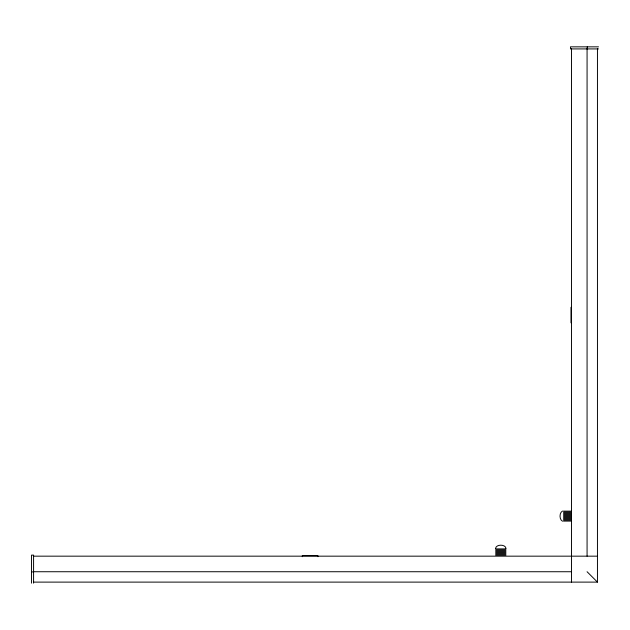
<?xml version="1.0" encoding="UTF-8"?>
<svg xmlns="http://www.w3.org/2000/svg" width="630" height="630" viewBox="0 0 630 630"><rect width="100%" height="100%" fill="white"/><g stroke="black" fill="none" stroke-linecap="round" stroke-linejoin="round"><path stroke-width="0.94" d="M495.597 548.376C496.054 544.131 505.528 544.131 505.977 548.376M562.527 511.032C559.188 512.655 559.188 519.608 562.527 521.231M598.5 46.84L570.465 46.84L570.465 48.919L598.5 48.919M495.597 548.895L505.977 548.895M495.597 549.935L505.977 549.935M495.597 550.974L505.977 550.974M495.597 552.014L505.977 552.014M495.597 553.045L505.977 553.045M495.597 554.085L505.977 554.085M495.597 555.124L505.977 555.124M33.469 556.164L597.453 556.164M33.469 571.733L571.505 571.733M31.5 571.906L33.579 571.906M33.469 582.112L597.453 582.112L597.453 48.809M587.073 571.733L597.453 582.112M587.247 46.84L587.247 48.919M587.073 48.809L587.073 556.164M571.505 48.809L571.505 582.112M570.985 307.282L570.985 322.851M570.985 510.938L570.985 521.317M569.945 510.938L569.945 521.317M568.914 510.938L568.914 521.317M567.874 510.938L567.874 521.317M566.835 510.938L566.835 521.317M565.795 510.938L565.795 521.317M564.756 510.938L564.756 521.317M563.724 510.938L563.724 521.317M317.89 556.684L317.89 555.644L302.313 555.644L302.313 556.684M33.579 583.159L33.579 555.124L31.5 555.124L31.5 583.159"/></g></svg>
